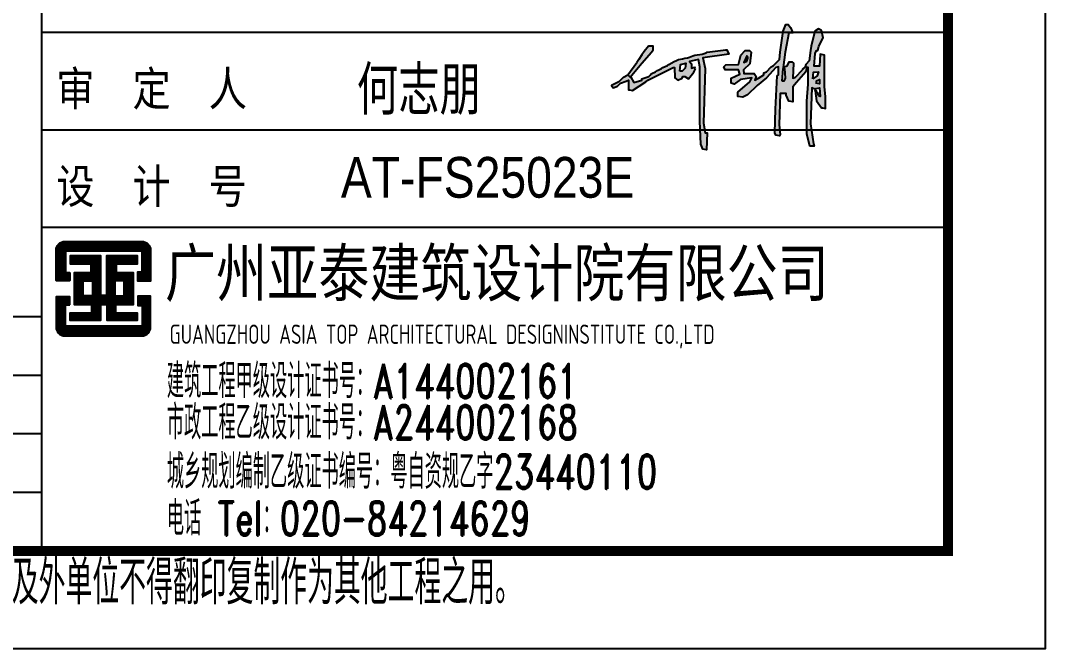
# Model space of a CAD drawing. Extents: x -1041549 to 749950, y -354245 to 17554.
# Drawn here: x -624475 to -619217, y -242439 to -239219 of the extents above; entities that cross this region are included whole.
import ezdxf

# ---------------------------------------------------------------- set-up
doc = ezdxf.new("R2010")
doc.units = 0
doc.header["$LTSCALE"] = 1000
doc.header["$MEASUREMENT"] = 0
for name, color, linetype in [('13', 13, 'Continuous'), ('14', 1, 'Continuous'), ('PUB_TITLE', 4, 'Continuous'), ('图签-Xi$0$RAS2DXF', 7, 'Continuous')]:
    doc.layers.add(name, color=color, linetype=linetype)
doc.styles.add('_HZTXT', font='gs_txt.shx', dxfattribs={"width": 0.8, "bigfont": 'HZTXT.shx'})
doc.styles.add('HT', font='simhei.ttf', dxfattribs={"width": 0.7})
doc.styles.add('hztxt', font='romand_pkpm', dxfattribs={"bigfont": 'gbcbig'})
doc.styles.get("Standard").update_dxf_attribs({"font": 'gbenor.shx', "bigfont": 'gbcbig.shx'})
doc.styles.add('宋体', font='')
doc.styles.get('宋体').set_extended_font_data('宋体')

# ---------------------------------------------------------------- blocks, each defined once
blk = doc.blocks.new('图签-Xi$0$A$C38097BB6')
at = {"linetype": 'Continuous'}
h = blk.add_hatch(color=4, dxfattribs=at)
h.dxf.hatch_style = 1
h.paths.add_polyline_path([(1561, 923), (1554, 964), (1629, 1032), (1643, 1162), (1622, 1183), (1575, 1183), (1527, 1128), (1499, 1025), (1356, 1019), (1335, 998), (1349, 964), (1499, 964), (1513, 916), (1417, 868), (1417, 813), (1451, 800), (1520, 854), (1650, 875), (1629, 827), (1492, 711), (1492, 663), (1547, 656), (1602, 683), (1711, 786), (1814, 875), (1923, 991), (1951, 998), (1951, 909), (1937, 896), (1917, 519), (1910, 253), (1923, 225), (1964, 218), (1971, 232), (1958, 341), (1971, 697), (2040, 697), (2040, 677), (2067, 608), (2115, 601), (2115, 772), (2156, 820), (2259, 943), (2272, 991), (2286, 991), (2286, 800), (2272, 608), (2272, 239), (2306, 102), (2354, 102), (2347, 129), (2313, 355), (2327, 759), (2361, 745), (2373, 746), (2375, 752), (2416, 759), (2423, 663), (2402, 670), (2395, 704), (2382, 704), (2382, 725), (2368, 725), (2382, 615), (2436, 533), (2450, 533), (2484, 526), (2484, 663), (2471, 772), (2471, 1128), (2423, 1142), (2416, 1005), (2354, 1005), (2368, 1149), (2382, 1183), (2395, 1183), (2409, 1231), (2457, 1326), (2436, 1409), (2402, 1429), (2361, 1402), (2320, 1231), (2313, 1183), (2300, 1067), (2259, 1025), (2252, 998), (2224, 971), (2224, 964), (2142, 882), (2115, 868), (2122, 1039), (2101, 1053), (2074, 1053), (2053, 1012), (2005, 991), (2026, 1162), (2067, 1381), (2115, 1381), (2088, 1443), (2060, 1477), (2033, 1477), (2005, 1402), (1971, 1162), (1964, 1080), (1896, 1012), (1869, 998), (1814, 943), (1787, 930), (1787, 909), (1725, 868), (1684, 848), (1698, 889), (1677, 923)])
h.paths.add_polyline_path([(1561, 1046), (1595, 1121), (1608, 1108), (1595, 1060)], flags=16)
h.paths.add_polyline_path([(2005, 978), (2019, 978), (2026, 868), (2012, 834), (1992, 834)], flags=16)
h.paths.add_polyline_path([(2341, 861), (2347, 937), (2402, 943), (2389, 896)], flags=16)
h.paths.add_polyline_path([(2382, 812), (2382, 841), (2416, 854), (2416, 807)], flags=16)
h = blk.add_hatch(color=4, dxfattribs=at)
h.dxf.hatch_style = 1
h.paths.add_polyline_path([(254, 848), (254, 800), (254, 738), (268, 738), (302, 731), (453, 827), (473, 848), (761, 991), (774, 991), (781, 875), (815, 848), (863, 868), (870, 889), (891, 889), (932, 861), (993, 937), (1014, 976), (1002, 995), (966, 984), (966, 1032), (946, 1058), (1048, 1080), (1062, 998), (1062, 697), (1062, 383), (1075, 123), (1096, 68), (1137, 61), (1144, 253), (1123, 253), (1103, 362), (1123, 978), (1096, 1101), (1390, 1142), (1369, 1190), (1356, 1190), (1144, 1162), (1133, 1155), (1089, 1142), (1007, 1128), (981, 1121), (945, 1108), (933, 1104), (921, 1101), (891, 1094), (866, 1090), (822, 1080), (798, 1071), (770, 1059), (713, 1025), (696, 1014), (644, 991), (627, 980), (583, 957), (560, 941), (521, 923), (513, 917), (502, 903), (487, 889), (405, 861), (405, 848), (316, 820), (282, 882), (275, 882), (248, 909), (200, 882), (166, 848), (145, 827), (108, 810), (63, 788), (83, 759), (131, 779), (166, 813), (228, 837)])
h.paths.add_polyline_path([(836, 950), (843, 1025), (904, 1039), (897, 984), (863, 950)], flags=16)
h = blk.add_hatch(color=4, dxfattribs=at)
h.dxf.hatch_style = 1
h.paths.add_polyline_path([(248, 909), (275, 882), (405, 1039), (514, 1162), (535, 1190), (535, 1231), (480, 1231), (431, 1170), (405, 1135), (371, 1081), (350, 1046)])
for p, q in [((248, 909), (350, 1046)), ((1014, 976), (1002, 995))]:
    blk.add_line(p, q, dxfattribs=at)
at = {"layer": '图签-Xi$0$RAS2DXF', "color": 0}
for points in [[(2361, 745, 0), (2327, 759, 0), (2313, 355, 0), (2347, 129, 0), (2354, 102, 0), (2306, 102, 0), (2272, 239, 0), (2272, 608, 0), (2286, 800, 0), (2286, 991, 0), (2272, 991, 0), (2259, 943, 0), (2156, 820, 0), (2115, 772, 0), (2115, 601, 0), (2067, 608, 0), (2040, 677, 0), (2040, 697, 0), (1971, 697, 0), (1958, 341, 0), (1971, 232, 0), (1964, 218, 0), (1923, 225, 0), (1910, 253, 0), (1917, 519, 0), (1937, 896, 0), (1951, 909, 0), (1951, 998, 0), (1923, 991, 0), (1814, 875, 0), (1711, 786, 0), (1602, 683, 0), (1547, 656, 0), (1492, 663, 0), (1492, 711, 0), (1629, 827, 0), (1650, 875, 0), (1520, 854, 0), (1451, 800, 0), (1417, 813, 0), (1417, 868, 0), (1513, 916, 0), (1499, 964, 0), (1349, 964, 0), (1335, 998, 0), (1356, 1019, 0), (1499, 1025, 0), (1527, 1128, 0), (1575, 1183, 0), (1622, 1183, 0), (1643, 1162, 0), (1629, 1032, 0), (1554, 964, 0), (1561, 923, 0), (1677, 923, 0), (1698, 889, 0), (1684, 848, 0), (1725, 868, 0), (1787, 909, 0), (1787, 930, 0), (1814, 943, 0), (1869, 998, 0), (1896, 1012, 0), (1964, 1080, 0), (1971, 1162, 0), (2005, 1402, 0), (2033, 1477, 0), (2060, 1477, 0), (2088, 1443, 0), (2115, 1381, 0), (2067, 1381, 0), (2026, 1162, 0), (2005, 991, 0), (2053, 1012, 0), (2074, 1053, 0), (2101, 1053, 0), (2122, 1039, 0), (2115, 868, 0), (2142, 882, 0), (2224, 964, 0)], [(2368, 725, 0), (2375, 752, 0), (2416, 759, 0), (2423, 663, 0), (2402, 670, 0), (2395, 704, 0), (2382, 704, 0), (2382, 725, 0), (2368, 725, 0), (2382, 615, 0), (2436, 533, 0), (2450, 533, 0), (2484, 526, 0), (2484, 663, 0), (2471, 772, 0), (2471, 1128, 0), (2423, 1142, 0), (2416, 1005, 0), (2354, 1005, 0), (2368, 1149, 0), (2382, 1183, 0), (2395, 1183, 0), (2409, 1231, 0), (2457, 1326, 0), (2436, 1409, 0), (2402, 1429, 0), (2361, 1402, 0), (2320, 1231, 0), (2313, 1183, 0), (2300, 1067, 0), (2259, 1025, 0), (2252, 998, 0), (2224, 971, 0), (2224, 964, 0), (2224, 964, 0), (2224, 964, 0)], [(145, 827, 0), (166, 848, 0), (200, 882, 0), (248, 909, 0), (275, 882, 0), (282, 882, 0), (316, 820, 0), (405, 848, 0), (405, 861, 0), (487, 889, 0), (502, 903, 0), (513, 917, 0), (521, 923, 0), (560, 941, 0), (583, 957, 0), (627, 980, 0), (644, 991, 0), (696, 1014, 0), (713, 1025, 0), (770, 1059, 0), (798, 1071, 0), (822, 1080, 0), (866, 1090, 0), (891, 1094, 0), (921, 1101, 0), (933, 1104, 0), (945, 1108, 0), (981, 1121, 0), (1007, 1128, 0), (1089, 1142, 0), (1133, 1155, 0), (1144, 1162, 0), (1356, 1190, 0), (1369, 1190, 0), (1390, 1142, 0), (1096, 1101, 0), (1123, 978, 0), (1103, 362, 0), (1123, 253, 0), (1144, 253, 0), (1137, 61, 0), (1096, 68, 0), (1075, 123, 0), (1062, 383, 0), (1062, 697, 0), (1062, 998, 0), (1048, 1080, 0), (946, 1058, 0), (966, 1032, 0), (966, 984, 0), (1002, 995, 0)], [(275, 882, 0), (405, 1039, 0), (514, 1162, 0), (535, 1190, 0), (535, 1231, 0), (480, 1231, 0), (431, 1170, 0), (405, 1135, 0), (371, 1081, 0), (350, 1046, 0), (350, 1046, 0), (350, 1046, 0)], [(1608, 1108, 0), (1595, 1121, 0), (1561, 1046, 0), (1595, 1060, 0), (1608, 1108, 0), (1608, 1108, 0)], [(145, 827, 0), (108, 810, 0), (63, 788, 0), (83, 759, 0), (131, 779, 0), (166, 813, 0), (228, 837, 0), (254, 848, 0), (254, 800, 0), (254, 738, 0), (268, 738, 0), (302, 731, 0), (453, 827, 0), (473, 848, 0), (761, 991, 0), (774, 991, 0), (781, 875, 0), (815, 848, 0), (863, 868, 0), (870, 889, 0), (891, 889, 0), (932, 861, 0), (993, 937, 0), (1014, 976, 0)], [(836, 950, 0), (843, 1025, 0), (904, 1039, 0), (897, 984, 0), (863, 950, 0), (836, 950, 0)], [(1992, 834, 0), (2005, 978, 0), (2019, 978, 0), (2026, 868, 0), (2012, 834, 0), (1992, 834, 0)], [(2341, 861, 0), (2347, 937, 0), (2402, 943, 0), (2389, 896, 0), (2341, 861, 0)], [(2382, 807, 0), (2382, 841, 0), (2416, 854, 0), (2416, 807, 0), (2375, 813, 0)], [(2373, 746, 0), (2361, 745, 0)]]:
    blk.add_polyline3d(points, dxfattribs=at)
blk = doc.blocks.new('TUQ')
at = {"layer": '14'}
h = blk.add_hatch(dxfattribs=at)
h.set_pattern_fill('ANSI31', color=256, scale=100, angle=135, style=0)
h.set_pattern_definition([(180, (-226475.39, -78017.824), (-3e-15, -12.5), [])])
edge = h.paths.add_edge_path()
edge.add_line((-9011, 2855), (-9011, 2773))
edge.add_line((-9011, 2773), (-9152, 2773))
edge.add_line((-9152, 2773), (-9152, 3084))
edge.add_arc((-9062, 3084), 90, 90, 180, ccw=False)
edge.add_line((-9062, 3174), (-8271, 3174))
edge.add_arc((-8271, 3084), 90, 0, 90, ccw=False)
edge.add_line((-8181, 3084), (-8181, 2768))
edge.add_line((-8181, 2768), (-8311, 2768))
edge.add_line((-8311, 2768), (-8311, 2862))
edge.add_line((-8311, 2862), (-8282, 2862))
edge.add_line((-8282, 2862), (-8268, 2862))
edge.add_line((-8268, 2862), (-8268, 3074))
edge.add_line((-8268, 3074), (-9055, 3074))
edge.add_line((-9055, 3074), (-9055, 2855))
edge.add_line((-9055, 2855), (-9011, 2855))
h.paths.add_polyline_path([(-8629, 2622), (-8629, 3030), (-8321, 3030), (-8321, 2942), (-8535, 2942), (-8535, 2855), (-8362, 2855), (-8362, 2525), (-8542, 2525), (-8542, 2442), (-8320, 2442), (-8320, 2365), (-8628, 2365), (-8628, 2526), (-8697, 2526), (-8697, 2365), (-9006, 2365), (-9006, 2442), (-8784, 2442), (-8784, 2525), (-8963, 2525), (-8963, 2855), (-8790, 2855), (-8790, 2942), (-9004, 2942), (-9004, 3030), (-8697, 3030), (-8697, 2622)])
h.paths.add_polyline_path([(-8874, 2772), (-8776, 2772), (-8776, 2616), (-8874, 2616)], flags=16)
h.paths.add_polyline_path([(-8452, 2772), (-8549, 2772), (-8549, 2616), (-8452, 2616)], flags=16)
edge = h.paths.add_edge_path()
edge.add_line((-9011, 2525), (-9011, 2607))
edge.add_line((-9011, 2607), (-9152, 2607))
edge.add_line((-9152, 2607), (-9152, 2296))
edge.add_arc((-9062, 2296), 90, 180, 270)
edge.add_line((-9062, 2206), (-8271, 2206))
edge.add_arc((-8271, 2296), 90, 270, 360)
edge.add_line((-8181, 2296), (-8181, 2612))
edge.add_line((-8181, 2612), (-8311, 2612))
edge.add_line((-8311, 2612), (-8311, 2518))
edge.add_line((-8311, 2518), (-8282, 2518))
edge.add_line((-8282, 2518), (-8268, 2518))
edge.add_line((-8268, 2518), (-8268, 2306))
edge.add_line((-8268, 2306), (-9055, 2306))
edge.add_line((-9055, 2306), (-9055, 2525))
edge.add_line((-9055, 2525), (-9011, 2525))
for p, q in [((-9300, 40000), (-9300, 0)), ((-9300, 5320), (0, 5320)), ((-9300, 4320), (0, 4320)), ((-9300, 3320), (0, 3320)), ((-9300, 3320), (0, 3320))]:
    blk.add_line(p, q, dxfattribs=at)
for points in [[(-9011, 2855), (-9011, 2773), (-9152, 2773), (-9152, 3084, -0.414214), (-9062, 3174), (-8271, 3174, -0.414214), (-8181, 3084), (-8181, 2768), (-8311, 2768), (-8311, 2862), (-8282, 2862), (-8268, 2862), (-8268, 3074), (-9055, 3074), (-9055, 2855)], [(-9011, 2525), (-9011, 2607), (-9152, 2607), (-9152, 2296, 0.414214), (-9062, 2206), (-8271, 2206, 0.414214), (-8181, 2296), (-8181, 2612), (-8311, 2612), (-8311, 2518), (-8282, 2518), (-8268, 2518), (-8268, 2306), (-9055, 2306), (-9055, 2525)]]:
    blk.add_lwpolyline(points, format="xyb", close=True, dxfattribs=at)
blk.add_lwpolyline([(-8629, 2622), (-8629, 2622), (-8629, 3030), (-8321, 3030), (-8321, 2942), (-8535, 2942), (-8535, 2855), (-8362, 2855), (-8362, 2525), (-8542, 2525), (-8542, 2442), (-8320, 2442), (-8320, 2365), (-8628, 2365), (-8628, 2526), (-8697, 2526), (-8697, 2365), (-9006, 2365), (-9006, 2442), (-8784, 2442), (-8784, 2525), (-8963, 2525), (-8963, 2855), (-8790, 2855), (-8790, 2942), (-9004, 2942), (-9004, 3030), (-8697, 3030), (-8697, 2622), (-8629, 2622)], dxfattribs=at)
for points in [[(-8874, 2772), (-8776, 2772), (-8776, 2616), (-8874, 2616)], [(-8452, 2772), (-8549, 2772), (-8549, 2616), (-8452, 2616)]]:
    blk.add_lwpolyline(points, close=True, dxfattribs=at)
at = {"xscale": 0.907290728806322, "yscale": 0.907290728806322, "zscale": 0.907290728806322}
blk.add_blockref('图签-Xi$0$A$C38097BB6', (-3510, 4060), dxfattribs=at)
at = {"layer": '13', "color": 7, "style": '_HZTXT', "width": 0.85}
for s, height, p in [('何志朋', 500, (-6066, 4473)), ('AT-FS25023E', 417.91, (-6229, 3623))]:
    blk.add_text(s, height=height, dxfattribs=at).set_placement(p)
at = {"layer": '13', "style": 'hztxt', "width": 0.7}
for s, p in [('建筑工程甲级设计证书号：A144002161', (-8015, 1568)), ('市政工程乙级设计证书号：A244002168', (-8015, 1144)), ('城乡规划编制乙级证书编号：粤自资规乙字23440110', (-8015, 639)), ('电话 Tel：020-84214629', (-8015, 159))]:
    blk.add_text(s, height=350, rotation=359.9997, dxfattribs=at).set_placement(p)
at = {"layer": '14'}
for s, height, style, width, p in [('审  定  人', 350, '宋体', 0.82, (-9149, 4566, -24845)), ('设  计  号', 350, '宋体', 0.82, (-9149, 3566, -24845)), ('广州亚泰建筑设计院有限公司', 480, 'HT', 0.8, (-8033, 2612))]:
    blk.add_text(s, height=height, dxfattribs=dict(at, style=style, width=width)).set_placement(p)
at = {"layer": '14', "width": 0.8}
blk.add_text('GUANGZHOU ASIA TOP ARCHITECTURAL DESIGNINSTITUTE CO.,LTD', height=198, rotation=359.9997, dxfattribs=at).set_placement((-7987, 2124, -24845))
at = {"layer": '14', "style": 'hztxt', "width": 0.85}
blk.add_text('图纸版权属设计单位所有，未经许可，外人及外单位不得翻印复制作为其他工程之用。', height=450, rotation=359.9997, dxfattribs=at).set_placement((-14838, -548))

msp = doc.modelspace()

# ---------------------------------------------------------------- linework, layer by layer
at = {"color": 8}
for p, q in [((-624367.1, -240739.5), (-638745, -240739.5)), ((-624367.1, -241039.5), (-638745, -241039.5)), ((-624367.1, -241339.5), (-638745, -241339.5)), ((-624367.1, -241639.5), (-638745, -241639.5)), ((-624367.1, -241939.5), (-638745, -241939.5))]:
    msp.add_line(p, q, dxfattribs=at)
at = {"layer": 'PUB_TITLE'}
msp.add_lwpolyline([(-648917.1, -242439.5), (-619217.1, -242439.5), (-619217.1, -221439.5), (-648917.1, -221439.5)], close=True, dxfattribs=at)
at = {"layer": 'PUB_TITLE', "const_width": 50}
msp.add_lwpolyline([(-647667.1, -241939.5), (-619717.1, -241939.5), (-619717.1, -221939.5), (-647667.1, -221939.5)], close=True, dxfattribs=at)

# ---------------------------------------------------------------- block references
at = {"layer": '14', "xscale": 0.5, "yscale": 0.5, "zscale": 0.5}
msp.add_blockref('TUQ', (-619717.1, -241939.5), dxfattribs=at)

doc.saveas('drawing.dxf')
